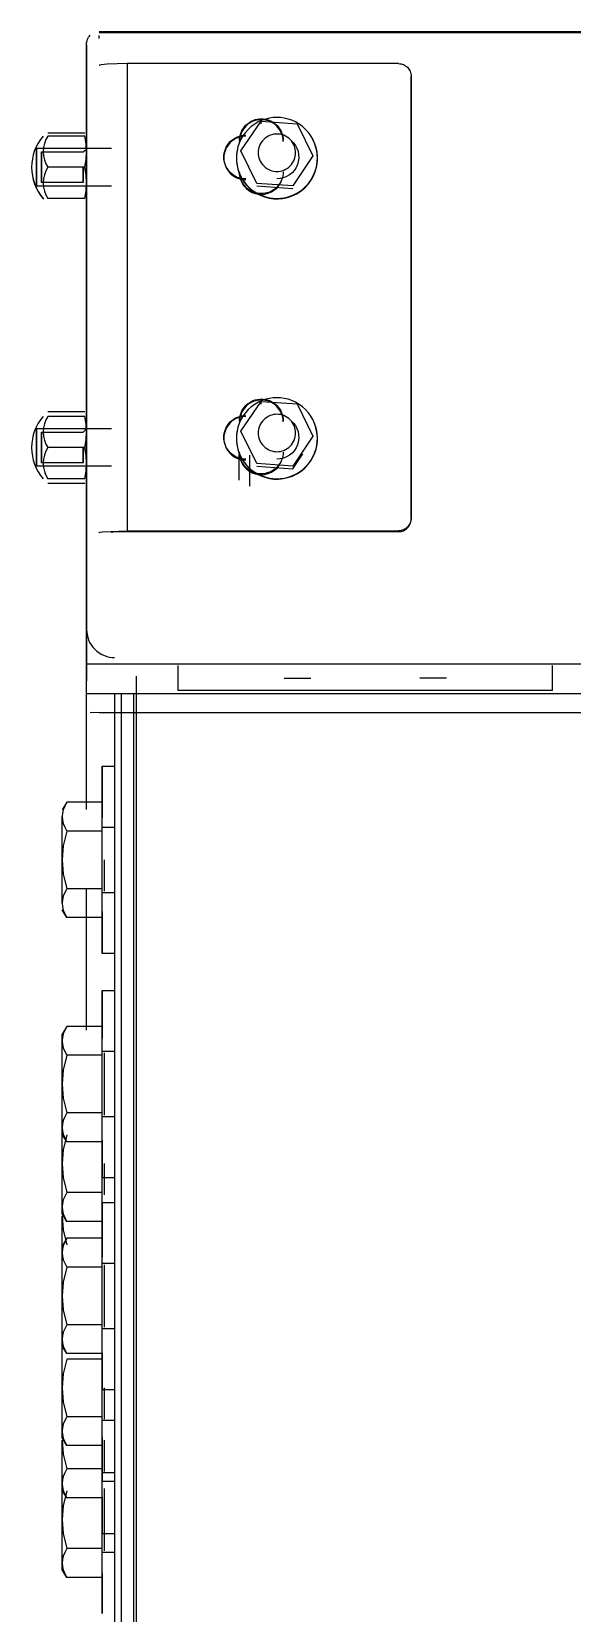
# Model space of a CAD drawing. Header units: millimetres. Extents: x 4625 to 14334, y 16216 to 31562.
# Drawn here: x 5851.4 to 5938, y 24841.2 to 25094.5 of the extents above; entities that cross this region are included whole.
import ezdxf

# ---------------------------------------------------------------- set-up
doc = ezdxf.new("R2010")
doc.units = ezdxf.units.MM
doc.header["$LTSCALE"] = 3
doc.layers.add('Default', color=7, linetype='Continuous')

msp = doc.modelspace()

# ---------------------------------------------------------------- linework, layer by layer
at = {"layer": 'Default'}
for p, q in [((5862.15, 25094.55), (8408.65, 25094.55)), ((5862.15, 25094.41), (8408.65, 25094.41)), ((5860.15, 24993.3), (5860.15, 25092.55)), ((5860.15, 25092.41), (5860.15, 24993.16)), ((5866.65, 25089.42), (5866.65, 25014.6)), ((5910.15, 25089.42), (5866.65, 25089.42)), ((5912.15, 25016.6), (5912.15, 25087.43)), ((5912.15, 25087.29), (5912.15, 25016.46)), ((5859.87, 25078.28), (5853.95, 25078.28)), ((5859.87, 25077.82), (5853.95, 25077.82)), ((5888.12, 25079.79), (5888.12, 25080.21)), ((5864.15, 25075.82), (5852.15, 25075.82)), ((5852.95, 25075.28), (5859.61, 25075.28)), ((5859.61, 25075.28), (5859.98, 25075.64)), ((5859.87, 25072.82), (5853.95, 25072.82)), ((5859.61, 25070.36), (5852.95, 25070.36)), ((5864.15, 25069.82), (5852.15, 25069.82)), ((5859.87, 25067.82), (5853.95, 25067.82)), ((5888.12, 25034.9), (5888.12, 25035.32)), ((5859.87, 25033.66), (5853.95, 25033.66)), ((5859.87, 25032.93), (5853.95, 25032.93)), ((5864.15, 25030.93), (5852.15, 25030.93)), ((5852.95, 25030.39), (5859.61, 25030.39)), ((5859.61, 25030.39), (5860.15, 25030.93)), ((5859.87, 25027.93), (5853.95, 25027.93)), ((5864.15, 25024.93), (5852.15, 25024.93)), ((5859.61, 25025.47), (5852.95, 25025.47)), ((5884.57, 25026.77), (5884.57, 25022.73)), ((5886.32, 25021.74), (5886.32, 25026.69)), ((5859.87, 25022.93), (5853.95, 25022.93)), ((5859.87, 25022.2), (5853.95, 25022.2)), ((5866.65, 25014.6), (5910.15, 25014.6)), ((5910.15, 25014.46), (5866.65, 25014.46)), ((5860.15, 24969.96), (5860.15, 24998.79)), ((5860.15, 24993.3), (8410.65, 24993.3)), ((5874.82, 24989.02), (5874.82, 24993.01)), ((5934.82, 24989.02), (5934.82, 24993.01)), ((5868.15, 22874.06), (5868.15, 24991.33)), ((5891.82, 24991.01), (5896.07, 24991.01)), ((5917.82, 24991.01), (5913.57, 24991.01)), ((8410.65, 24988.49), (5860.15, 24988.49)), ((5860.15, 24985.6), (5860.15, 24988.49)), ((5864.65, 24988.49), (5864.65, 22874.06)), ((5864.65, 24988.49), (5864.65, 24978.12)), ((5865.68, 24988.49), (5865.68, 22874.06)), ((5867.65, 24988.49), (5867.65, 22874.06)), ((5934.82, 24989.02), (5874.82, 24989.02)), ((5943.65, 24985.46), (5862.15, 24985.46)), ((5862.65, 24976.89), (5864.65, 24976.89)), ((5856.97, 24971.13), (5856.25, 24969.89)), ((5862.65, 24971.13), (5856.97, 24971.13)), ((5862.65, 24966.51), (5856.97, 24966.51)), ((5862.65, 24967.14), (5864.65, 24967.14)), ((5862.65, 24957.27), (5856.97, 24957.27)), ((5860.15, 24934.62), (5860.15, 24957.27)), ((5864.65, 24956.64), (5862.65, 24956.64)), ((5856.97, 24952.66), (5856.25, 24953.89)), ((5862.65, 24952.66), (5856.97, 24952.66)), ((5864.65, 24946.89), (5862.65, 24946.89)), ((5864.65, 24948.21), (5864.65, 24941.42)), ((5862.65, 24940.98), (5864.65, 24940.98)), ((5856.97, 24935.22), (5856.25, 24933.98)), ((5862.65, 24935.22), (5856.97, 24935.22)), ((5862.65, 24931.23), (5864.65, 24931.23)), ((5862.65, 24930.6), (5856.97, 24930.6)), ((5862.65, 24921.36), (5856.97, 24921.36)), ((5864.65, 24920.73), (5862.65, 24920.73)), ((5856.97, 24916.74), (5856.25, 24917.98)), ((5862.65, 24916.74), (5856.97, 24916.74)), ((5864.65, 24910.98), (5862.65, 24910.98)), ((5862.65, 24908.62), (5856.97, 24908.62)), ((5862.65, 24907.04), (5864.65, 24907.04)), ((5856.97, 24904), (5856.25, 24905.24)), ((5862.65, 24904), (5856.97, 24904)), ((5856.97, 24901.28), (5856.25, 24900.04)), ((5862.65, 24901.28), (5856.97, 24901.28)), ((5862.65, 24896.66), (5856.97, 24896.66)), ((5862.65, 24897.29), (5864.65, 24897.29)), ((5862.65, 24887.42), (5856.97, 24887.42)), ((5864.65, 24886.79), (5862.65, 24886.79)), ((5856.97, 24882.81), (5856.25, 24884.04)), ((5862.65, 24882.81), (5856.97, 24882.81)), ((5862.65, 24881.94), (5856.97, 24881.94)), ((5864.65, 24877.04), (5862.65, 24877.04)), ((5862.65, 24872.71), (5856.97, 24872.71)), ((5864.65, 24872.08), (5862.65, 24872.08)), ((5856.97, 24868.09), (5856.25, 24869.33)), ((5862.65, 24868.09), (5856.97, 24868.09)), ((5862.65, 24864.34), (5856.97, 24864.34)), ((5864.65, 24863.71), (5862.65, 24863.71)), ((5856.97, 24859.72), (5856.25, 24860.96)), ((5864.65, 24862.33), (5862.65, 24862.33)), ((5862.65, 24859.72), (5856.97, 24859.72)), ((5864.65, 24853.96), (5862.65, 24853.96)), ((5862.65, 24851.59), (5856.97, 24851.59)), ((5864.65, 24850.96), (5862.65, 24850.96)), ((5856.97, 24846.97), (5856.25, 24848.21)), ((5862.65, 24846.97), (5856.97, 24846.97))]:
    msp.add_line(p, q, dxfattribs=at)
for points in [[(5860.15, 25092.55, 0), (5860.16, 25092.73, 0), (5860.18, 25092.92, 0), (5860.23, 25093.1, 0), (5860.29, 25093.29, 0), (5860.37, 25093.47, 0), (5860.48, 25093.64, 0), (5860.6, 25093.81, 0), (5860.74, 25093.96, 0)], [(5862.15, 25093.43, 0), (5862.15, 25093.83, 0), (5862.15, 25093.91, 0), (5862.15, 25093.92, 0), (5862.15, 25093.92, 0), (5862.15, 25093.92, 0), (5862.15, 25093.92, 0), (5862.15, 25093.92, 0), (5862.15, 25093.92, 0), (5862.15, 25093.92, 0), (5862.15, 25093.92, 0), (5862.15, 25093.92, 0), (5862.15, 25093.92, 0), (5862.15, 25093.92, 0), (5862.15, 25093.92, 0), (5862.15, 25093.92, 0), (5862.15, 25093.92, 0), (5862.15, 25093.92, 0), (5862.15, 25093.92, 0), (5862.15, 25093.92, 0), (5862.15, 25093.92, 0), (5862.15, 25093.92, 0), (5862.15, 25093.92, 0)], [(5866.65, 25089.42, 0), (5863.47, 25089.33, 0), (5862.49, 25089.23, 0), (5862.24, 25089.17, 0), (5862.2, 25089.15, 0), (5862.18, 25089.14, 0), (5862.17, 25089.14, 0), (5862.16, 25089.13, 0), (5862.16, 25089.13, 0), (5862.16, 25089.12, 0), (5862.15, 25089.12, 0), (5862.15, 25089.11, 0), (5862.15, 25089.11, 0), (5862.15, 25089.11, 0)], [(5910.15, 25089.42, 0), (5910.34, 25089.41, 0), (5910.54, 25089.38, 0), (5910.73, 25089.34, 0), (5910.92, 25089.27, 0), (5911.1, 25089.18, 0), (5911.27, 25089.08, 0), (5911.42, 25088.97, 0), (5911.57, 25088.84, 0)], [(5911.57, 25088.84, 0), (5911.7, 25088.69, 0), (5911.81, 25088.54, 0), (5911.91, 25088.37, 0), (5912, 25088.19, 0), (5912.07, 25088, 0), (5912.11, 25087.81, 0), (5912.14, 25087.62, 0), (5912.15, 25087.43, 0)], [(5884.65, 25077.09, 0), (5884.67, 25077.4, 0), (5884.71, 25077.73, 0), (5884.79, 25078.05, 0), (5884.9, 25078.38, 0), (5885.04, 25078.69, 0), (5885.22, 25079, 0), (5885.43, 25079.29, 0), (5885.68, 25079.56, 0), (5885.95, 25079.8, 0), (5886.24, 25080.01, 0), (5886.54, 25080.19, 0), (5886.86, 25080.34, 0), (5887.19, 25080.45, 0), (5887.51, 25080.52, 0), (5887.84, 25080.57, 0), (5888.15, 25080.58, 0), (5888.47, 25080.57, 0), (5888.79, 25080.52, 0), (5889.11, 25080.45, 0), (5889.44, 25080.34, 0), (5889.76, 25080.19, 0), (5890.07, 25080.01, 0), (5890.36, 25079.8, 0), (5890.63, 25079.56, 0), (5890.87, 25079.29, 0), (5891.08, 25079, 0), (5891.26, 25078.69, 0), (5891.41, 25078.38, 0), (5891.52, 25078.05, 0), (5891.59, 25077.73, 0), (5891.64, 25077.4, 0), (5891.65, 25077.09, 0)], [(5891.65, 25076.95, 0), (5891.64, 25077.26, 0), (5891.59, 25077.59, 0), (5891.52, 25077.91, 0), (5891.41, 25078.24, 0), (5891.26, 25078.55, 0), (5891.08, 25078.86, 0), (5890.87, 25079.15, 0), (5890.63, 25079.42, 0), (5890.36, 25079.66, 0), (5890.07, 25079.87, 0), (5889.76, 25080.05, 0), (5889.44, 25080.2, 0), (5889.11, 25080.31, 0), (5888.79, 25080.38, 0), (5888.47, 25080.43, 0), (5888.15, 25080.44, 0), (5887.84, 25080.43, 0), (5887.51, 25080.38, 0), (5887.19, 25080.31, 0), (5886.86, 25080.2, 0), (5886.54, 25080.05, 0), (5886.24, 25079.87, 0), (5885.95, 25079.66, 0), (5885.68, 25079.42, 0), (5885.43, 25079.15, 0), (5885.22, 25078.86, 0), (5885.04, 25078.55, 0), (5884.9, 25078.24, 0), (5884.79, 25077.91, 0), (5884.71, 25077.59, 0), (5884.67, 25077.26, 0), (5884.65, 25076.95, 0)], [(5853.95, 25077.82, 0), (5853.63, 25077.25, 0), (5853.39, 25076.63, 0), (5853.24, 25075.98, 0), (5853.19, 25075.32, 0), (5853.24, 25074.65, 0), (5853.39, 25074, 0), (5853.63, 25073.39, 0), (5853.95, 25072.82, 0)], [(5860.15, 25075.32, 0), (5860.08, 25076.52, 0), (5859.87, 25077.82, 0)], [(5885.65, 25070.97, 0), (5885.34, 25070.98, 0), (5885.01, 25071.02, 0), (5884.69, 25071.1, 0), (5884.36, 25071.21, 0), (5884.04, 25071.36, 0), (5883.74, 25071.53, 0), (5883.45, 25071.75, 0), (5883.18, 25071.99, 0), (5882.93, 25072.26, 0), (5882.72, 25072.55, 0), (5882.54, 25072.85, 0), (5882.4, 25073.17, 0), (5882.29, 25073.5, 0), (5882.21, 25073.82, 0), (5882.17, 25074.14, 0), (5882.15, 25074.46, 0), (5882.17, 25074.77, 0), (5882.21, 25075.09, 0), (5882.29, 25075.42, 0), (5882.4, 25075.74, 0), (5882.54, 25076.06, 0), (5882.72, 25076.37, 0), (5882.93, 25076.66, 0), (5883.18, 25076.93, 0), (5883.45, 25077.17, 0), (5883.74, 25077.38, 0), (5884.04, 25077.56, 0), (5884.36, 25077.7, 0), (5884.69, 25077.81, 0), (5885.01, 25077.89, 0), (5885.34, 25077.93, 0), (5885.65, 25077.95, 0)], [(5885.65, 25077.81, 0), (5885.34, 25077.8, 0), (5885.01, 25077.75, 0), (5884.69, 25077.67, 0), (5884.36, 25077.56, 0), (5884.04, 25077.42, 0), (5883.74, 25077.24, 0), (5883.45, 25077.03, 0), (5883.18, 25076.79, 0), (5882.93, 25076.52, 0), (5882.72, 25076.23, 0), (5882.54, 25075.92, 0), (5882.4, 25075.6, 0), (5882.29, 25075.28, 0), (5882.21, 25074.95, 0), (5882.17, 25074.63, 0), (5882.15, 25074.32, 0), (5882.17, 25074, 0), (5882.21, 25073.68, 0), (5882.29, 25073.36, 0), (5882.4, 25073.03, 0), (5882.54, 25072.71, 0), (5882.72, 25072.41, 0), (5882.93, 25072.12, 0), (5883.18, 25071.85, 0), (5883.45, 25071.61, 0), (5883.74, 25071.4, 0), (5884.04, 25071.22, 0), (5884.36, 25071.07, 0), (5884.69, 25070.96, 0), (5885.01, 25070.88, 0), (5885.34, 25070.84, 0), (5885.65, 25070.83, 0)], [(5884.89, 25075.43, 0), (5888.12, 25080.21, 0)], [(5888.12, 25080.21, 0), (5893.88, 25079.8, 0)], [(5893.88, 25079.8, 0), (5896.41, 25074.63, 0)], [(5859.87, 25072.82, 0), (5860.08, 25074.11, 0), (5860.15, 25075.32, 0)], [(5884.27, 25075.5, 0), (5884.17, 25074.76, 0), (5884.15, 25074.04, 0), (5884.22, 25073.31, 0), (5884.37, 25072.57, 0), (5884.62, 25071.83, 0), (5884.97, 25071.1, 0), (5885.41, 25070.41, 0), (5885.94, 25069.78, 0), (5886.55, 25069.22, 0), (5887.22, 25068.74, 0), (5887.94, 25068.35, 0), (5888.68, 25068.07, 0), (5889.43, 25067.88, 0), (5890.17, 25067.78, 0), (5890.88, 25067.77, 0), (5891.62, 25067.84, 0), (5892.36, 25067.99, 0), (5893.11, 25068.24, 0), (5893.83, 25068.59, 0), (5894.52, 25069.04, 0), (5895.16, 25069.57, 0), (5895.72, 25070.18, 0), (5896.19, 25070.85, 0), (5896.57, 25071.57, 0), (5896.85, 25072.31, 0), (5897.04, 25073.06, 0), (5897.14, 25073.79, 0), (5897.15, 25074.51, 0), (5897.08, 25075.24, 0), (5896.91, 25075.98, 0), (5896.66, 25076.72, 0), (5896.3, 25077.45, 0)], [(5887.42, 25070.25, 0), (5884.89, 25075.43, 0)], [(5892.91, 25077.12, 0), (5893.29, 25076.75, 0), (5893.61, 25076.33, 0), (5893.85, 25075.88, 0), (5894.03, 25075.38, 0), (5894.13, 25074.85, 0), (5894.15, 25074.3, 0), (5894.08, 25073.76, 0), (5893.93, 25073.25, 0), (5893.72, 25072.78, 0), (5893.44, 25072.34, 0), (5893.08, 25071.95, 0), (5892.66, 25071.6, 0), (5892.19, 25071.32, 0), (5891.69, 25071.12, 0), (5891.17, 25071, 0), (5890.65, 25070.97, 0)], [(5853.95, 25072.82, 0), (5853.63, 25072.25, 0), (5853.39, 25071.63, 0), (5853.24, 25070.98, 0), (5853.19, 25070.32, 0), (5853.24, 25069.65, 0), (5853.39, 25069, 0), (5853.63, 25068.39, 0), (5853.95, 25067.82, 0)], [(5860.15, 25070.32, 0), (5860.08, 25071.52, 0), (5859.87, 25072.82, 0)], [(5896.41, 25074.63, 0), (5893.18, 25069.85, 0)], [(5859.87, 25067.82, 0), (5860.08, 25069.11, 0), (5860.15, 25070.32, 0)], [(5891.65, 25072.1, 0), (5891.64, 25071.79, 0), (5891.59, 25071.47, 0), (5891.52, 25071.14, 0), (5891.41, 25070.82, 0), (5891.26, 25070.5, 0), (5891.08, 25070.19, 0), (5890.87, 25069.9, 0), (5890.63, 25069.63, 0), (5890.36, 25069.39, 0), (5890.07, 25069.18, 0), (5889.76, 25069, 0), (5889.44, 25068.86, 0), (5889.11, 25068.75, 0), (5888.79, 25068.67, 0), (5888.47, 25068.63, 0), (5888.15, 25068.61, 0), (5887.84, 25068.63, 0), (5887.51, 25068.67, 0), (5887.19, 25068.75, 0), (5886.86, 25068.86, 0), (5886.54, 25069, 0), (5886.24, 25069.18, 0), (5885.95, 25069.39, 0), (5885.68, 25069.63, 0), (5885.43, 25069.9, 0), (5885.22, 25070.19, 0), (5885.04, 25070.5, 0), (5884.9, 25070.82, 0), (5884.79, 25071.14, 0), (5884.71, 25071.47, 0), (5884.67, 25071.79, 0), (5884.65, 25072.1, 0)], [(5884.65, 25071.96, 0), (5884.69, 25071.45, 0), (5884.81, 25070.92, 0), (5885.02, 25070.4, 0), (5885.32, 25069.91, 0), (5885.71, 25069.46, 0), (5886.16, 25069.09, 0), (5886.66, 25068.8, 0), (5887.19, 25068.61, 0), (5887.71, 25068.5, 0), (5888.23, 25068.47, 0), (5888.74, 25068.52, 0), (5889.27, 25068.66, 0), (5889.79, 25068.88, 0), (5890.28, 25069.19, 0), (5890.72, 25069.59, 0), (5891.08, 25070.05, 0)], [(5893.18, 25069.85, 0), (5887.42, 25070.25, 0)], [(5887.42, 25069.84, 0), (5890.3, 25069.62, 0)], [(5890.3, 25069.62, 0), (5893.18, 25069.44, 0)], [(5884.65, 25032.2, 0), (5884.67, 25032.51, 0), (5884.71, 25032.84, 0), (5884.79, 25033.16, 0), (5884.9, 25033.49, 0), (5885.04, 25033.8, 0), (5885.22, 25034.11, 0), (5885.43, 25034.4, 0), (5885.68, 25034.67, 0), (5885.95, 25034.91, 0), (5886.24, 25035.12, 0), (5886.54, 25035.3, 0), (5886.86, 25035.45, 0), (5887.19, 25035.56, 0), (5887.51, 25035.63, 0), (5887.84, 25035.68, 0), (5888.15, 25035.69, 0), (5888.47, 25035.68, 0), (5888.79, 25035.63, 0), (5889.11, 25035.56, 0), (5889.44, 25035.45, 0), (5889.76, 25035.3, 0), (5890.07, 25035.12, 0), (5890.36, 25034.91, 0), (5890.63, 25034.67, 0), (5890.87, 25034.4, 0), (5891.08, 25034.11, 0), (5891.26, 25033.8, 0), (5891.41, 25033.49, 0), (5891.52, 25033.16, 0), (5891.59, 25032.84, 0), (5891.64, 25032.51, 0), (5891.65, 25032.2, 0)], [(5891.65, 25032.06, 0), (5891.64, 25032.37, 0), (5891.59, 25032.7, 0), (5891.52, 25033.02, 0), (5891.41, 25033.35, 0), (5891.26, 25033.66, 0), (5891.08, 25033.97, 0), (5890.87, 25034.26, 0), (5890.63, 25034.53, 0), (5890.36, 25034.77, 0), (5890.07, 25034.98, 0), (5889.76, 25035.16, 0), (5889.44, 25035.31, 0), (5889.11, 25035.42, 0), (5888.79, 25035.49, 0), (5888.47, 25035.54, 0), (5888.15, 25035.55, 0), (5887.84, 25035.54, 0), (5887.51, 25035.49, 0), (5887.19, 25035.42, 0), (5886.86, 25035.31, 0), (5886.54, 25035.16, 0), (5886.24, 25034.98, 0), (5885.95, 25034.77, 0), (5885.68, 25034.53, 0), (5885.43, 25034.26, 0), (5885.22, 25033.97, 0), (5885.04, 25033.66, 0), (5884.9, 25033.35, 0), (5884.79, 25033.02, 0), (5884.71, 25032.7, 0), (5884.67, 25032.37, 0), (5884.65, 25032.06, 0)], [(5884.89, 25030.54, 0), (5888.12, 25035.32, 0)], [(5888.12, 25035.32, 0), (5893.88, 25034.91, 0)], [(5893.88, 25034.91, 0), (5896.41, 25029.74, 0)], [(5853.95, 25032.93, 0), (5853.63, 25032.36, 0), (5853.39, 25031.74, 0), (5853.24, 25031.09, 0), (5853.19, 25030.43, 0), (5853.24, 25029.76, 0), (5853.39, 25029.11, 0), (5853.63, 25028.5, 0), (5853.95, 25027.93, 0)], [(5860.15, 25030.43, 0), (5860.08, 25031.63, 0), (5859.87, 25032.93, 0)], [(5885.65, 25026.08, 0), (5885.34, 25026.09, 0), (5885.01, 25026.13, 0), (5884.69, 25026.21, 0), (5884.36, 25026.32, 0), (5884.04, 25026.47, 0), (5883.74, 25026.64, 0), (5883.45, 25026.86, 0), (5883.18, 25027.1, 0), (5882.93, 25027.37, 0), (5882.72, 25027.66, 0), (5882.54, 25027.96, 0), (5882.4, 25028.28, 0), (5882.29, 25028.61, 0), (5882.21, 25028.93, 0), (5882.17, 25029.25, 0), (5882.15, 25029.57, 0), (5882.17, 25029.88, 0), (5882.21, 25030.2, 0), (5882.29, 25030.53, 0), (5882.4, 25030.85, 0), (5882.54, 25031.17, 0), (5882.72, 25031.48, 0), (5882.93, 25031.77, 0), (5883.18, 25032.04, 0), (5883.45, 25032.28, 0), (5883.74, 25032.49, 0), (5884.04, 25032.67, 0), (5884.36, 25032.81, 0), (5884.69, 25032.92, 0), (5885.01, 25033, 0), (5885.34, 25033.04, 0), (5885.65, 25033.06, 0)], [(5885.65, 25032.92, 0), (5885.34, 25032.9, 0), (5885.01, 25032.86, 0), (5884.69, 25032.78, 0), (5884.36, 25032.67, 0), (5884.04, 25032.53, 0), (5883.74, 25032.35, 0), (5883.45, 25032.14, 0), (5883.18, 25031.9, 0), (5882.93, 25031.63, 0), (5882.72, 25031.34, 0), (5882.54, 25031.03, 0), (5882.4, 25030.71, 0), (5882.29, 25030.39, 0), (5882.21, 25030.06, 0), (5882.17, 25029.74, 0), (5882.15, 25029.43, 0), (5882.17, 25029.11, 0), (5882.21, 25028.79, 0), (5882.29, 25028.47, 0), (5882.4, 25028.14, 0), (5882.54, 25027.82, 0), (5882.72, 25027.52, 0), (5882.93, 25027.23, 0), (5883.18, 25026.96, 0), (5883.45, 25026.72, 0), (5883.74, 25026.5, 0), (5884.04, 25026.33, 0), (5884.36, 25026.18, 0), (5884.69, 25026.07, 0), (5885.01, 25025.99, 0), (5885.34, 25025.95, 0), (5885.65, 25025.94, 0)], [(5884.27, 25030.6, 0), (5884.17, 25029.87, 0), (5884.15, 25029.15, 0), (5884.22, 25028.42, 0), (5884.37, 25027.68, 0), (5884.62, 25026.93, 0), (5884.97, 25026.2, 0), (5885.42, 25025.52, 0), (5885.95, 25024.88, 0), (5886.56, 25024.32, 0), (5887.23, 25023.84, 0), (5887.95, 25023.46, 0), (5888.69, 25023.18, 0), (5889.44, 25022.99, 0), (5890.18, 25022.89, 0), (5890.89, 25022.88, 0), (5891.63, 25022.95, 0), (5892.37, 25023.11, 0), (5893.12, 25023.36, 0), (5893.85, 25023.71, 0), (5894.54, 25024.16, 0), (5895.17, 25024.69, 0), (5895.73, 25025.31, 0), (5896.2, 25025.98, 0), (5896.58, 25026.7, 0), (5896.86, 25027.44, 0), (5897.04, 25028.18, 0), (5897.14, 25028.92, 0), (5897.15, 25029.64, 0), (5897.07, 25030.37, 0), (5896.91, 25031.11, 0), (5896.65, 25031.86, 0), (5896.29, 25032.58, 0)], [(5892.91, 25032.23, 0), (5893.29, 25031.86, 0), (5893.61, 25031.44, 0), (5893.85, 25030.98, 0), (5894.03, 25030.49, 0), (5894.13, 25029.96, 0), (5894.15, 25029.41, 0), (5894.08, 25028.87, 0), (5893.93, 25028.36, 0), (5893.72, 25027.88, 0), (5893.44, 25027.45, 0), (5893.08, 25027.06, 0), (5892.66, 25026.71, 0), (5892.19, 25026.43, 0), (5891.69, 25026.23, 0), (5891.17, 25026.11, 0), (5890.65, 25026.08, 0)], [(5859.87, 25027.93, 0), (5860.08, 25029.22, 0), (5860.15, 25030.43, 0)], [(5887.42, 25025.36, 0), (5884.89, 25030.54, 0)], [(5896.41, 25029.74, 0), (5893.18, 25024.96, 0)], [(5853.95, 25027.93, 0), (5853.63, 25027.36, 0), (5853.39, 25026.74, 0), (5853.24, 25026.09, 0), (5853.19, 25025.43, 0), (5853.24, 25024.76, 0), (5853.39, 25024.11, 0), (5853.63, 25023.5, 0), (5853.95, 25022.93, 0)], [(5860.15, 25025.43, 0), (5860.08, 25026.63, 0), (5859.87, 25027.93, 0)], [(5891.65, 25027.21, 0), (5891.64, 25026.9, 0), (5891.59, 25026.58, 0), (5891.52, 25026.25, 0), (5891.41, 25025.93, 0), (5891.26, 25025.61, 0), (5891.08, 25025.3, 0), (5890.87, 25025.01, 0), (5890.63, 25024.74, 0), (5890.36, 25024.5, 0), (5890.07, 25024.29, 0), (5889.76, 25024.11, 0), (5889.44, 25023.97, 0), (5889.11, 25023.86, 0), (5888.79, 25023.78, 0), (5888.47, 25023.74, 0), (5888.15, 25023.72, 0), (5887.84, 25023.74, 0), (5887.51, 25023.78, 0), (5887.19, 25023.86, 0), (5886.86, 25023.97, 0), (5886.54, 25024.11, 0), (5886.24, 25024.29, 0), (5885.95, 25024.5, 0), (5885.68, 25024.74, 0), (5885.43, 25025.01, 0), (5885.22, 25025.3, 0), (5885.04, 25025.61, 0), (5884.9, 25025.93, 0), (5884.79, 25026.25, 0), (5884.71, 25026.58, 0), (5884.67, 25026.9, 0), (5884.65, 25027.21, 0)], [(5884.65, 25027.07, 0), (5884.69, 25026.56, 0), (5884.81, 25026.03, 0), (5885.02, 25025.51, 0), (5885.32, 25025.02, 0), (5885.71, 25024.57, 0), (5886.16, 25024.2, 0), (5886.66, 25023.91, 0), (5887.19, 25023.72, 0), (5887.71, 25023.61, 0), (5888.23, 25023.58, 0), (5888.74, 25023.63, 0), (5889.27, 25023.77, 0), (5889.79, 25023.99, 0), (5890.28, 25024.3, 0), (5890.72, 25024.7, 0), (5891.08, 25025.16, 0)], [(5859.87, 25022.93, 0), (5860.08, 25024.22, 0), (5860.15, 25025.43, 0)], [(5893.18, 25024.96, 0), (5887.42, 25025.36, 0)], [(5887.42, 25024.95, 0), (5890.3, 25024.73, 0)], [(5890.3, 25024.73, 0), (5893.18, 25024.55, 0)], [(5893.18, 25024.55, 0), (5894.8, 25026.92, 0)], [(5862.15, 25014.29, 0), (5862.15, 25014.29, 0), (5862.15, 25014.3, 0), (5862.15, 25014.3, 0), (5862.16, 25014.3, 0), (5862.16, 25014.31, 0), (5862.16, 25014.31, 0), (5862.17, 25014.32, 0), (5862.18, 25014.33, 0), (5862.22, 25014.34, 0), (5862.31, 25014.37, 0), (5862.63, 25014.43, 0), (5866.65, 25014.6, 0)], [(5866.65, 25014.46, 0), (5864.88, 25014.41, 0), (5864.34, 25014.36, 0), (5864.2, 25014.32, 0), (5864.18, 25014.31, 0), (5864.17, 25014.31, 0), (5864.16, 25014.31, 0), (5864.16, 25014.3, 0), (5864.16, 25014.3, 0), (5864.15, 25014.3, 0), (5864.15, 25014.3, 0), (5864.15, 25014.29, 0), (5864.15, 25014.29, 0), (5864.15, 25014.29, 0)], [(5911.57, 25015.19, 0), (5911.42, 25015.06, 0), (5911.27, 25014.94, 0), (5911.1, 25014.84, 0), (5910.92, 25014.76, 0), (5910.73, 25014.69, 0), (5910.54, 25014.64, 0), (5910.34, 25014.61, 0), (5910.15, 25014.6, 0)], [(5910.15, 25014.46, 0), (5910.34, 25014.47, 0), (5910.54, 25014.5, 0), (5910.73, 25014.55, 0), (5910.92, 25014.62, 0), (5911.1, 25014.7, 0), (5911.27, 25014.8, 0), (5911.42, 25014.92, 0), (5911.57, 25015.05, 0)], [(5912.15, 25016.6, 0), (5912.14, 25016.41, 0), (5912.11, 25016.21, 0), (5912.07, 25016.02, 0), (5912, 25015.83, 0), (5911.91, 25015.66, 0), (5911.81, 25015.49, 0), (5911.7, 25015.33, 0), (5911.57, 25015.19, 0)], [(5911.57, 25015.05, 0), (5911.7, 25015.19, 0), (5911.81, 25015.35, 0), (5911.91, 25015.52, 0), (5912, 25015.7, 0), (5912.07, 25015.88, 0), (5912.11, 25016.07, 0), (5912.14, 25016.27, 0), (5912.15, 25016.46, 0)], [(5860.15, 24998.79, 0), (5860.17, 24998.39, 0), (5860.23, 24997.98, 0), (5860.33, 24997.56, 0), (5860.47, 24997.14, 0), (5860.65, 24996.73, 0), (5860.88, 24996.34, 0), (5861.16, 24995.96, 0), (5861.47, 24995.62, 0), (5861.82, 24995.31, 0), (5862.19, 24995.04, 0), (5862.58, 24994.8, 0), (5863, 24994.62, 0), (5863.41, 24994.48, 0), (5863.83, 24994.38, 0), (5864.25, 24994.32, 0), (5864.65, 24994.3, 0)], [(5860.15, 24988.49, 0), (5860.15, 24988.54, 0), (5860.15, 24988.77, 0), (5860.15, 24989.72, 0), (5860.15, 24993.3, 0)], [(5860.15, 24993.16, 0), (5860.15, 24990.49, 0)], [(5862.15, 24985.46, 0), (5860.74, 24985.5, 0)], [(5862.65, 24961.89, 0), (5862.65, 24976.52, 0), (5862.65, 24976.86, 0), (5862.65, 24976.89, 0), (5862.65, 24976.89, 0), (5862.65, 24976.89, 0), (5862.65, 24976.89, 0), (5862.65, 24976.89, 0), (5862.65, 24976.89, 0), (5862.65, 24976.89, 0), (5862.65, 24976.89, 0), (5862.65, 24976.89, 0), (5862.65, 24976.89, 0), (5862.65, 24976.89, 0), (5862.65, 24976.89, 0), (5862.65, 24976.89, 0), (5862.65, 24976.89, 0), (5862.65, 24976.89, 0), (5862.65, 24976.89, 0), (5862.65, 24976.89, 0), (5862.65, 24976.89, 0), (5862.65, 24976.88, 0), (5862.65, 24976.82, 0), (5862.65, 24976.58, 0), (5862.65, 24975.58, 0), (5862.65, 24968.61, 0)], [(5856.97, 24971.13, 0), (5856.65, 24970.51, 0), (5856.43, 24969.93, 0), (5856.3, 24969.38, 0), (5856.25, 24968.82, 0)], [(5856.25, 24968.82, 0), (5856.3, 24968.27, 0), (5856.43, 24967.71, 0), (5856.65, 24967.13, 0), (5856.97, 24966.51, 0)], [(5856.25, 24961.89, 0), (5856.25, 24968.82, 0)], [(5856.97, 24966.51, 0), (5856.43, 24964.12, 0), (5856.25, 24961.89, 0)], [(5856.25, 24961.89, 0), (5856.43, 24959.67, 0), (5856.97, 24957.27, 0)], [(5856.25, 24954.97, 0), (5856.25, 24961.89, 0)], [(5862.65, 24953.65, 0), (5862.65, 24947.68, 0), (5862.65, 24946.9, 0), (5862.65, 24946.89, 0), (5862.65, 24946.89, 0), (5862.65, 24946.89, 0), (5862.65, 24946.89, 0), (5862.65, 24946.89, 0), (5862.65, 24946.89, 0), (5862.65, 24946.89, 0), (5862.65, 24946.89, 0), (5862.65, 24946.89, 0), (5862.65, 24946.89, 0), (5862.65, 24946.89, 0), (5862.65, 24946.89, 0), (5862.65, 24946.89, 0), (5862.65, 24946.89, 0), (5862.65, 24946.9, 0), (5862.65, 24946.91, 0), (5862.65, 24946.96, 0), (5862.65, 24947.18, 0), (5862.65, 24948.09, 0), (5862.65, 24951.86, 0), (5862.65, 24961.89, 0)], [(5863.05, 24956.89, 0), (5863.05, 24956.89, 0), (5863.05, 24956.89, 0), (5863.05, 24956.89, 0), (5863.05, 24956.89, 0), (5863.05, 24956.89, 0), (5863.05, 24956.89, 0), (5863.05, 24956.89, 0), (5863.05, 24956.89, 0), (5863.05, 24956.89, 0), (5863.05, 24956.89, 0), (5863.05, 24956.9, 0), (5863.05, 24956.9, 0), (5863.05, 24956.93, 0), (5863.05, 24957.04, 0), (5863.05, 24957.51, 0), (5863.05, 24961.89, 0)], [(5856.97, 24957.27, 0), (5856.65, 24956.66, 0), (5856.43, 24956.08, 0), (5856.3, 24955.52, 0), (5856.25, 24954.97, 0)], [(5856.25, 24954.97, 0), (5856.3, 24954.41, 0), (5856.43, 24953.85, 0), (5856.65, 24953.27, 0), (5856.97, 24952.66, 0)], [(5862.65, 24925.98, 0), (5862.65, 24940.54, 0), (5862.65, 24940.92, 0), (5862.65, 24940.98, 0), (5862.65, 24940.98, 0), (5862.65, 24940.98, 0), (5862.65, 24940.98, 0), (5862.65, 24940.98, 0), (5862.65, 24940.98, 0), (5862.65, 24940.98, 0), (5862.65, 24940.98, 0), (5862.65, 24940.98, 0), (5862.65, 24940.98, 0), (5862.65, 24940.98, 0), (5862.65, 24940.98, 0), (5862.65, 24940.98, 0), (5862.65, 24940.98, 0), (5862.65, 24940.98, 0), (5862.65, 24940.98, 0), (5862.65, 24940.98, 0), (5862.65, 24940.98, 0), (5862.65, 24940.96, 0), (5862.65, 24940.91, 0), (5862.65, 24940.68, 0), (5862.65, 24939.71, 0), (5862.65, 24933.26, 0)], [(5856.97, 24935.22, 0), (5856.65, 24934.6, 0), (5856.43, 24934.02, 0), (5856.3, 24933.46, 0), (5856.25, 24932.91, 0)], [(5856.25, 24932.91, 0), (5856.25, 24933.98, 0)], [(5856.25, 24932.91, 0), (5856.3, 24932.36, 0), (5856.43, 24931.8, 0), (5856.65, 24931.22, 0), (5856.97, 24930.6, 0)], [(5856.25, 24925.98, 0), (5856.25, 24932.91, 0)], [(5863.05, 24925.98, 0), (5863.05, 24930.98, 0)], [(5856.97, 24930.6, 0), (5856.43, 24928.21, 0), (5856.25, 24925.98, 0)], [(5856.25, 24925.98, 0), (5856.43, 24923.75, 0), (5856.97, 24921.36, 0)], [(5856.25, 24919.05, 0), (5856.25, 24925.98, 0)], [(5862.65, 24916.95, 0), (5862.65, 24911.56, 0), (5862.65, 24911.11, 0), (5862.65, 24911.01, 0), (5862.65, 24910.98, 0), (5862.65, 24910.98, 0), (5862.65, 24910.98, 0), (5862.65, 24910.98, 0), (5862.65, 24910.98, 0), (5862.65, 24910.98, 0), (5862.65, 24910.98, 0), (5862.65, 24910.98, 0), (5862.65, 24910.98, 0), (5862.65, 24910.98, 0), (5862.65, 24910.98, 0), (5862.65, 24910.98, 0), (5862.65, 24910.98, 0), (5862.65, 24910.98, 0), (5862.65, 24910.98, 0), (5862.65, 24910.99, 0), (5862.65, 24911, 0), (5862.65, 24911.05, 0), (5862.65, 24911.25, 0), (5862.65, 24912.12, 0), (5862.65, 24915.71, 0), (5862.65, 24925.98, 0)], [(5863.05, 24920.98, 0), (5863.05, 24920.98, 0), (5863.05, 24920.98, 0), (5863.05, 24920.98, 0), (5863.05, 24920.98, 0), (5863.05, 24920.98, 0), (5863.05, 24920.98, 0), (5863.05, 24920.98, 0), (5863.05, 24920.98, 0), (5863.05, 24920.98, 0), (5863.05, 24920.98, 0), (5863.05, 24920.98, 0), (5863.05, 24920.99, 0), (5863.05, 24921.02, 0), (5863.05, 24921.13, 0), (5863.05, 24921.6, 0), (5863.05, 24925.98, 0)], [(5856.97, 24921.36, 0), (5856.65, 24920.75, 0), (5856.43, 24920.17, 0), (5856.3, 24919.61, 0), (5856.25, 24919.05, 0)], [(5856.25, 24913.24, 0), (5856.25, 24920.17, 0)], [(5856.97, 24916.74, 0), (5856.65, 24917.36, 0), (5856.43, 24917.94, 0), (5856.3, 24918.5, 0), (5856.25, 24919.05, 0)], [(5856.25, 24919.05, 0), (5856.3, 24918.5, 0), (5856.43, 24917.94, 0), (5856.65, 24917.36, 0), (5856.97, 24916.74, 0)], [(5856.97, 24917.86, 0), (5856.43, 24915.46, 0), (5856.25, 24913.24, 0)], [(5856.25, 24913.24, 0), (5856.43, 24911.01, 0), (5856.97, 24908.62, 0)], [(5856.25, 24906.31, 0), (5856.25, 24913.24, 0)], [(5862.65, 24898.24, 0), (5862.65, 24898.24, 0), (5862.65, 24898.24, 0), (5862.65, 24898.24, 0), (5862.65, 24898.24, 0), (5862.65, 24898.24, 0), (5862.65, 24898.24, 0), (5862.65, 24898.24, 0), (5862.65, 24898.24, 0), (5862.65, 24898.24, 0), (5862.65, 24898.24, 0), (5862.65, 24898.24, 0), (5862.65, 24898.26, 0), (5862.65, 24898.34, 0), (5862.65, 24898.68, 0), (5862.65, 24900.09, 0), (5862.65, 24913.24, 0)], [(5863.05, 24908.24, 0), (5863.05, 24908.24, 0), (5863.05, 24908.24, 0), (5863.05, 24908.24, 0), (5863.05, 24908.24, 0), (5863.05, 24908.24, 0), (5863.05, 24908.24, 0), (5863.05, 24908.24, 0), (5863.05, 24908.24, 0), (5863.05, 24908.24, 0), (5863.05, 24908.24, 0), (5863.05, 24908.24, 0), (5863.05, 24908.25, 0), (5863.05, 24908.27, 0), (5863.05, 24908.38, 0), (5863.05, 24908.85, 0), (5863.05, 24913.24, 0)], [(5856.97, 24908.62, 0), (5856.65, 24908, 0), (5856.43, 24907.42, 0), (5856.3, 24906.86, 0), (5856.25, 24906.31, 0)], [(5856.25, 24906.31, 0), (5856.3, 24905.76, 0), (5856.43, 24905.2, 0), (5856.65, 24904.62, 0), (5856.97, 24904, 0)], [(5862.65, 24892.04, 0), (5862.65, 24906.6, 0), (5862.65, 24906.99, 0), (5862.65, 24907.04, 0), (5862.65, 24907.04, 0), (5862.65, 24907.04, 0), (5862.65, 24907.04, 0), (5862.65, 24907.04, 0), (5862.65, 24907.04, 0), (5862.65, 24907.04, 0), (5862.65, 24907.04, 0), (5862.65, 24907.04, 0), (5862.65, 24907.04, 0), (5862.65, 24907.04, 0), (5862.65, 24907.04, 0), (5862.65, 24907.04, 0), (5862.65, 24907.04, 0), (5862.65, 24907.04, 0), (5862.65, 24907.04, 0), (5862.65, 24907.03, 0), (5862.65, 24906.97, 0), (5862.65, 24906.74, 0), (5862.65, 24905.77, 0), (5862.65, 24899.27, 0)], [(5864.65, 24907.04, 0), (5864.65, 24907.04, 0), (5864.65, 24907.04, 0), (5864.65, 24907.04, 0), (5864.65, 24907.04, 0), (5864.65, 24907.04, 0), (5864.65, 24907.04, 0), (5864.65, 24907.04, 0), (5864.65, 24907.04, 0), (5864.65, 24907.04, 0), (5864.65, 24907.04, 0), (5864.65, 24907.04, 0), (5864.65, 24907.04, 0), (5864.65, 24907.02, 0), (5864.65, 24906.94, 0), (5864.65, 24906.61, 0), (5864.65, 24905.19, 0), (5864.65, 24892.04, 0)], [(5856.25, 24904.87, 0), (5856.43, 24902.64, 0), (5856.97, 24900.25, 0)], [(5856.25, 24897.94, 0), (5856.25, 24904.87, 0)], [(5862.65, 24904.71, 0), (5862.65, 24898.24, 0)], [(5856.97, 24901.28, 0), (5856.65, 24900.66, 0), (5856.43, 24900.09, 0), (5856.3, 24899.53, 0), (5856.25, 24898.97, 0)], [(5856.25, 24898.97, 0), (5856.25, 24900.04, 0)], [(5856.25, 24898.97, 0), (5856.3, 24898.42, 0), (5856.43, 24897.86, 0), (5856.65, 24897.28, 0), (5856.97, 24896.66, 0)], [(5856.25, 24892.04, 0), (5856.25, 24898.97, 0)], [(5856.97, 24896.66, 0), (5856.43, 24894.27, 0), (5856.25, 24892.04, 0)], [(5863.05, 24892.04, 0), (5863.05, 24897.04, 0)], [(5856.25, 24892.04, 0), (5856.43, 24889.82, 0), (5856.97, 24887.42, 0)], [(5856.25, 24885.12, 0), (5856.25, 24892.04, 0)], [(5862.65, 24882.96, 0), (5862.65, 24877.61, 0), (5862.65, 24877.16, 0), (5862.65, 24877.07, 0), (5862.65, 24877.05, 0), (5862.65, 24877.04, 0), (5862.65, 24877.04, 0), (5862.65, 24877.04, 0), (5862.65, 24877.04, 0), (5862.65, 24877.04, 0), (5862.65, 24877.04, 0), (5862.65, 24877.04, 0), (5862.65, 24877.04, 0), (5862.65, 24877.04, 0), (5862.65, 24877.04, 0), (5862.65, 24877.04, 0), (5862.65, 24877.04, 0), (5862.65, 24877.04, 0), (5862.65, 24877.04, 0), (5862.65, 24877.05, 0), (5862.65, 24877.06, 0), (5862.65, 24877.11, 0), (5862.65, 24877.31, 0), (5862.65, 24878.18, 0), (5862.65, 24881.76, 0), (5862.65, 24892.04, 0)], [(5863.05, 24887.04, 0), (5863.05, 24887.04, 0), (5863.05, 24887.04, 0), (5863.05, 24887.04, 0), (5863.05, 24887.04, 0), (5863.05, 24887.04, 0), (5863.05, 24887.04, 0), (5863.05, 24887.04, 0), (5863.05, 24887.04, 0), (5863.05, 24887.04, 0), (5863.05, 24887.04, 0), (5863.05, 24887.05, 0), (5863.05, 24887.05, 0), (5863.05, 24887.08, 0), (5863.05, 24887.19, 0), (5863.05, 24887.66, 0), (5863.05, 24892.04, 0)], [(5864.65, 24892.04, 0), (5864.65, 24877.04, 0)], [(5856.97, 24887.42, 0), (5856.65, 24886.81, 0), (5856.43, 24886.23, 0), (5856.3, 24885.67, 0), (5856.25, 24885.12, 0)], [(5856.97, 24882.81, 0), (5856.65, 24883.42, 0), (5856.43, 24884, 0), (5856.3, 24884.56, 0), (5856.25, 24885.12, 0)], [(5856.25, 24885.12, 0), (5856.3, 24884.56, 0), (5856.43, 24884, 0), (5856.65, 24883.42, 0), (5856.97, 24882.81, 0)], [(5856.25, 24877.33, 0), (5856.25, 24884.25, 0)], [(5856.97, 24881.94, 0), (5856.43, 24879.55, 0), (5856.25, 24877.33, 0)], [(5856.25, 24877.33, 0), (5856.43, 24875.1, 0), (5856.97, 24872.71, 0)], [(5856.25, 24870.4, 0), (5856.25, 24877.33, 0)], [(5862.65, 24869.37, 0), (5862.65, 24863.19, 0), (5862.65, 24862.33, 0), (5862.65, 24862.33, 0), (5862.65, 24862.33, 0), (5862.65, 24862.33, 0), (5862.65, 24862.33, 0), (5862.65, 24862.33, 0), (5862.65, 24862.33, 0), (5862.65, 24862.33, 0), (5862.65, 24862.33, 0), (5862.65, 24862.33, 0), (5862.65, 24862.33, 0), (5862.65, 24862.33, 0), (5862.65, 24862.33, 0), (5862.65, 24862.33, 0), (5862.65, 24862.33, 0), (5862.65, 24862.33, 0), (5862.65, 24862.33, 0), (5862.65, 24862.33, 0), (5862.65, 24862.33, 0), (5862.65, 24862.34, 0), (5862.65, 24862.4, 0), (5862.65, 24862.62, 0), (5862.65, 24863.55, 0), (5862.65, 24877.33, 0)], [(5863.05, 24872.33, 0), (5863.05, 24872.33, 0), (5863.05, 24872.33, 0), (5863.05, 24872.33, 0), (5863.05, 24872.33, 0), (5863.05, 24872.33, 0), (5863.05, 24872.33, 0), (5863.05, 24872.33, 0), (5863.05, 24872.33, 0), (5863.05, 24872.33, 0), (5863.05, 24872.33, 0), (5863.05, 24872.33, 0), (5863.05, 24872.33, 0), (5863.05, 24872.36, 0), (5863.05, 24872.47, 0), (5863.05, 24872.94, 0), (5863.05, 24877.33, 0)], [(5856.97, 24872.71, 0), (5856.65, 24872.09, 0), (5856.43, 24871.51, 0), (5856.3, 24870.95, 0), (5856.25, 24870.4, 0)], [(5856.25, 24870.4, 0), (5856.3, 24869.84, 0), (5856.43, 24869.28, 0), (5856.65, 24868.71, 0), (5856.97, 24868.09, 0)], [(5856.25, 24868.96, 0), (5856.43, 24866.73, 0), (5856.97, 24864.34, 0)], [(5856.25, 24862.03, 0), (5856.25, 24868.96, 0)], [(5862.65, 24859.85, 0), (5862.65, 24854.52, 0), (5862.65, 24854.07, 0), (5862.65, 24853.98, 0), (5862.65, 24853.96, 0), (5862.65, 24853.96, 0), (5862.65, 24853.96, 0), (5862.65, 24853.96, 0), (5862.65, 24853.96, 0), (5862.65, 24853.96, 0), (5862.65, 24853.96, 0), (5862.65, 24853.96, 0), (5862.65, 24853.96, 0), (5862.65, 24853.96, 0), (5862.65, 24853.96, 0), (5862.65, 24853.96, 0), (5862.65, 24853.96, 0), (5862.65, 24853.96, 0), (5862.65, 24853.96, 0), (5862.65, 24853.96, 0), (5862.65, 24853.97, 0), (5862.65, 24854.02, 0), (5862.65, 24854.22, 0), (5862.65, 24855.09, 0), (5862.65, 24858.67, 0), (5862.65, 24868.96, 0)], [(5863.05, 24863.96, 0), (5863.05, 24863.96, 0), (5863.05, 24863.96, 0), (5863.05, 24863.96, 0), (5863.05, 24863.96, 0), (5863.05, 24863.96, 0), (5863.05, 24863.96, 0), (5863.05, 24863.96, 0), (5863.05, 24863.96, 0), (5863.05, 24863.96, 0), (5863.05, 24863.96, 0), (5863.05, 24863.96, 0), (5863.05, 24863.96, 0), (5863.05, 24863.99, 0), (5863.05, 24864.1, 0), (5863.05, 24864.57, 0), (5863.05, 24868.96, 0)], [(5856.97, 24864.34, 0), (5856.65, 24863.72, 0), (5856.43, 24863.14, 0), (5856.3, 24862.58, 0), (5856.25, 24862.03, 0)], [(5856.25, 24856.21, 0), (5856.25, 24863.14, 0)], [(5856.97, 24859.72, 0), (5856.65, 24860.33, 0), (5856.43, 24860.91, 0), (5856.3, 24861.47, 0), (5856.25, 24862.03, 0)], [(5856.25, 24862.03, 0), (5856.3, 24861.47, 0), (5856.43, 24860.91, 0), (5856.65, 24860.33, 0), (5856.97, 24859.72, 0)], [(5856.97, 24860.83, 0), (5856.43, 24858.44, 0), (5856.25, 24856.21, 0)], [(5863.05, 24856.21, 0), (5863.05, 24861.21, 0)], [(5856.25, 24856.21, 0), (5856.43, 24853.99, 0), (5856.97, 24851.59, 0)], [(5856.25, 24849.28, 0), (5856.25, 24856.21, 0)], [(5862.65, 24847.62, 0), (5862.65, 24841.91, 0), (5862.65, 24841.38, 0), (5862.65, 24841.21, 0), (5862.65, 24841.21, 0), (5862.65, 24841.21, 0), (5862.65, 24841.21, 0), (5862.65, 24841.21, 0), (5862.65, 24841.21, 0), (5862.65, 24841.21, 0), (5862.65, 24841.21, 0), (5862.65, 24841.21, 0), (5862.65, 24841.21, 0), (5862.65, 24841.21, 0), (5862.65, 24841.21, 0), (5862.65, 24841.21, 0), (5862.65, 24841.21, 0), (5862.65, 24841.21, 0), (5862.65, 24841.21, 0), (5862.65, 24841.21, 0), (5862.65, 24841.22, 0), (5862.65, 24841.23, 0), (5862.65, 24841.28, 0), (5862.65, 24841.49, 0), (5862.65, 24842.38, 0), (5862.65, 24846.08, 0), (5862.65, 24856.21, 0)], [(5863.05, 24851.21, 0), (5863.05, 24851.21, 0), (5863.05, 24851.21, 0), (5863.05, 24851.21, 0), (5863.05, 24851.21, 0), (5863.05, 24851.21, 0), (5863.05, 24851.21, 0), (5863.05, 24851.21, 0), (5863.05, 24851.21, 0), (5863.05, 24851.21, 0), (5863.05, 24851.21, 0), (5863.05, 24851.21, 0), (5863.05, 24851.22, 0), (5863.05, 24851.25, 0), (5863.05, 24851.36, 0), (5863.05, 24851.83, 0), (5863.05, 24856.21, 0)], [(5856.97, 24851.59, 0), (5856.65, 24850.98, 0), (5856.43, 24850.4, 0), (5856.3, 24849.84, 0), (5856.25, 24849.28, 0)], [(5856.25, 24849.28, 0), (5856.3, 24848.73, 0), (5856.43, 24848.17, 0), (5856.65, 24847.59, 0), (5856.97, 24846.97, 0)]]:
    msp.add_polyline3d(points, dxfattribs=at)
for points in [[(5890.65, 25080.8, 0), (5890.07, 25080.78, 0), (5889.47, 25080.69, 0), (5888.86, 25080.55, 0), (5888.26, 25080.35, 0), (5887.67, 25080.08, 0), (5887.09, 25079.74, 0), (5886.55, 25079.35, 0), (5886.05, 25078.9, 0), (5885.6, 25078.4, 0), (5885.21, 25077.87, 0), (5884.88, 25077.3, 0), (5884.61, 25076.7, 0), (5884.4, 25076.1, 0), (5884.26, 25075.5, 0), (5884.18, 25074.9, 0), (5884.15, 25074.32, 0), (5884.18, 25073.74, 0), (5884.26, 25073.14, 0), (5884.4, 25072.53, 0), (5884.61, 25071.93, 0), (5884.88, 25071.34, 0), (5885.21, 25070.77, 0), (5885.6, 25070.23, 0), (5886.05, 25069.73, 0), (5886.55, 25069.28, 0), (5887.09, 25068.89, 0), (5887.67, 25068.56, 0), (5888.26, 25068.29, 0), (5888.86, 25068.08, 0), (5889.47, 25067.94, 0), (5890.07, 25067.86, 0), (5890.65, 25067.83, 0), (5891.24, 25067.86, 0), (5891.83, 25067.94, 0), (5892.44, 25068.08, 0), (5893.04, 25068.29, 0), (5893.64, 25068.56, 0), (5894.21, 25068.89, 0), (5894.75, 25069.28, 0), (5895.25, 25069.73, 0), (5895.7, 25070.23, 0), (5896.09, 25070.77, 0), (5896.43, 25071.34, 0), (5896.69, 25071.93, 0), (5896.9, 25072.53, 0), (5897.04, 25073.14, 0), (5897.12, 25073.74, 0), (5897.15, 25074.32, 0), (5897.12, 25074.9, 0), (5897.04, 25075.5, 0), (5896.9, 25076.1, 0), (5896.69, 25076.7, 0), (5896.43, 25077.3, 0), (5896.09, 25077.87, 0), (5895.7, 25078.4, 0), (5895.25, 25078.9, 0), (5894.75, 25079.35, 0), (5894.21, 25079.74, 0), (5893.64, 25080.08, 0), (5893.04, 25080.35, 0), (5892.44, 25080.55, 0), (5891.83, 25080.69, 0), (5891.24, 25080.78, 0)], [(5890.65, 25078.15, 0), (5890.38, 25078.14, 0), (5890.11, 25078.1, 0), (5889.83, 25078.03, 0), (5889.55, 25077.94, 0), (5889.27, 25077.81, 0), (5889.01, 25077.66, 0), (5888.76, 25077.48, 0), (5888.53, 25077.27, 0), (5888.32, 25077.04, 0), (5888.14, 25076.79, 0), (5887.99, 25076.53, 0), (5887.86, 25076.26, 0), (5887.77, 25075.98, 0), (5887.7, 25075.7, 0), (5887.66, 25075.42, 0), (5887.65, 25075.15, 0), (5887.66, 25074.89, 0), (5887.7, 25074.61, 0), (5887.77, 25074.33, 0), (5887.86, 25074.05, 0), (5887.99, 25073.78, 0), (5888.14, 25073.52, 0), (5888.32, 25073.27, 0), (5888.53, 25073.04, 0), (5888.76, 25072.83, 0), (5889.01, 25072.65, 0), (5889.27, 25072.5, 0), (5889.55, 25072.37, 0), (5889.83, 25072.28, 0), (5890.11, 25072.21, 0), (5890.38, 25072.17, 0), (5890.65, 25072.16, 0), (5890.92, 25072.17, 0), (5891.2, 25072.21, 0), (5891.48, 25072.28, 0), (5891.76, 25072.37, 0), (5892.03, 25072.5, 0), (5892.29, 25072.65, 0), (5892.54, 25072.83, 0), (5892.77, 25073.04, 0), (5892.98, 25073.27, 0), (5893.16, 25073.52, 0), (5893.32, 25073.78, 0), (5893.44, 25074.05, 0), (5893.54, 25074.33, 0), (5893.6, 25074.61, 0), (5893.64, 25074.89, 0), (5893.65, 25075.15, 0), (5893.64, 25075.42, 0), (5893.6, 25075.7, 0), (5893.54, 25075.98, 0), (5893.44, 25076.26, 0), (5893.32, 25076.53, 0), (5893.16, 25076.79, 0), (5892.98, 25077.04, 0), (5892.77, 25077.27, 0), (5892.54, 25077.48, 0), (5892.29, 25077.66, 0), (5892.03, 25077.81, 0), (5891.76, 25077.94, 0), (5891.48, 25078.03, 0), (5891.2, 25078.1, 0), (5890.92, 25078.14, 0)], [(5852.15, 25075.82, 0), (5852.15, 25075.82, 0), (5852.15, 25075.82, 0), (5852.15, 25075.82, 0), (5852.15, 25075.82, 0), (5852.15, 25075.82, 0), (5852.15, 25075.82, 0), (5852.15, 25075.82, 0), (5852.15, 25075.82, 0), (5852.15, 25075.82, 0), (5852.15, 25075.82, 0), (5852.15, 25075.81, 0), (5852.15, 25075.8, 0), (5852.15, 25075.73, 0), (5852.15, 25075.45, 0), (5852.15, 25070.27, 0), (5852.15, 25069.83, 0), (5852.15, 25069.82, 0), (5852.15, 25069.82, 0), (5852.15, 25069.82, 0), (5852.15, 25069.82, 0), (5852.15, 25069.82, 0), (5852.15, 25069.82, 0), (5852.15, 25069.82, 0), (5852.15, 25069.82, 0), (5852.15, 25069.82, 0), (5852.15, 25069.82, 0), (5852.15, 25069.82, 0), (5852.15, 25069.82, 0), (5852.15, 25069.82, 0), (5852.15, 25069.82, 0), (5852.15, 25069.82, 0), (5852.15, 25069.82, 0), (5852.15, 25069.82, 0), (5852.15, 25069.84, 0), (5852.15, 25069.91, 0), (5852.15, 25070.19, 0)], [(5852.95, 25072.82, 0), (5852.95, 25075.28, 0), (5852.95, 25072.82, 0), (5852.95, 25070.36, 0)], [(5859.61, 25072.82, 0), (5859.61, 25070.36, 0)], [(5890.65, 25035.91, 0), (5890.07, 25035.89, 0), (5889.47, 25035.8, 0), (5888.86, 25035.66, 0), (5888.26, 25035.46, 0), (5887.67, 25035.19, 0), (5887.09, 25034.85, 0), (5886.55, 25034.46, 0), (5886.05, 25034.01, 0), (5885.6, 25033.51, 0), (5885.21, 25032.98, 0), (5884.88, 25032.41, 0), (5884.61, 25031.81, 0), (5884.4, 25031.21, 0), (5884.26, 25030.61, 0), (5884.18, 25030.01, 0), (5884.15, 25029.43, 0), (5884.18, 25028.84, 0), (5884.26, 25028.25, 0), (5884.4, 25027.64, 0), (5884.61, 25027.04, 0), (5884.88, 25026.45, 0), (5885.21, 25025.88, 0), (5885.6, 25025.34, 0), (5886.05, 25024.84, 0), (5886.55, 25024.39, 0), (5887.09, 25024, 0), (5887.67, 25023.67, 0), (5888.26, 25023.4, 0), (5888.86, 25023.19, 0), (5889.47, 25023.05, 0), (5890.07, 25022.97, 0), (5890.65, 25022.94, 0), (5891.24, 25022.97, 0), (5891.83, 25023.05, 0), (5892.44, 25023.19, 0), (5893.04, 25023.4, 0), (5893.64, 25023.67, 0), (5894.21, 25024, 0), (5894.75, 25024.39, 0), (5895.25, 25024.84, 0), (5895.7, 25025.34, 0), (5896.09, 25025.88, 0), (5896.43, 25026.45, 0), (5896.69, 25027.04, 0), (5896.9, 25027.64, 0), (5897.04, 25028.25, 0), (5897.12, 25028.84, 0), (5897.15, 25029.43, 0), (5897.12, 25030.01, 0), (5897.04, 25030.61, 0), (5896.9, 25031.21, 0), (5896.69, 25031.81, 0), (5896.43, 25032.41, 0), (5896.09, 25032.98, 0), (5895.7, 25033.51, 0), (5895.25, 25034.01, 0), (5894.75, 25034.46, 0), (5894.21, 25034.85, 0), (5893.64, 25035.19, 0), (5893.04, 25035.46, 0), (5892.44, 25035.66, 0), (5891.83, 25035.8, 0), (5891.24, 25035.89, 0)], [(5890.65, 25033.26, 0), (5890.38, 25033.24, 0), (5890.11, 25033.21, 0), (5889.83, 25033.14, 0), (5889.55, 25033.05, 0), (5889.27, 25032.92, 0), (5889.01, 25032.77, 0), (5888.76, 25032.59, 0), (5888.53, 25032.38, 0), (5888.32, 25032.15, 0), (5888.14, 25031.9, 0), (5887.99, 25031.64, 0), (5887.86, 25031.37, 0), (5887.77, 25031.09, 0), (5887.7, 25030.81, 0), (5887.66, 25030.53, 0), (5887.65, 25030.26, 0), (5887.66, 25030, 0), (5887.7, 25029.72, 0), (5887.77, 25029.44, 0), (5887.86, 25029.16, 0), (5887.99, 25028.89, 0), (5888.14, 25028.63, 0), (5888.32, 25028.38, 0), (5888.53, 25028.15, 0), (5888.76, 25027.94, 0), (5889.01, 25027.76, 0), (5889.27, 25027.61, 0), (5889.55, 25027.48, 0), (5889.83, 25027.39, 0), (5890.11, 25027.32, 0), (5890.38, 25027.28, 0), (5890.65, 25027.27, 0), (5890.92, 25027.28, 0), (5891.2, 25027.32, 0), (5891.48, 25027.39, 0), (5891.76, 25027.48, 0), (5892.03, 25027.61, 0), (5892.29, 25027.76, 0), (5892.54, 25027.94, 0), (5892.77, 25028.15, 0), (5892.98, 25028.38, 0), (5893.16, 25028.63, 0), (5893.32, 25028.89, 0), (5893.44, 25029.16, 0), (5893.54, 25029.44, 0), (5893.6, 25029.72, 0), (5893.64, 25030, 0), (5893.65, 25030.26, 0), (5893.64, 25030.53, 0), (5893.6, 25030.81, 0), (5893.54, 25031.09, 0), (5893.44, 25031.37, 0), (5893.32, 25031.64, 0), (5893.16, 25031.9, 0), (5892.98, 25032.15, 0), (5892.77, 25032.38, 0), (5892.54, 25032.59, 0), (5892.29, 25032.77, 0), (5892.03, 25032.92, 0), (5891.76, 25033.05, 0), (5891.48, 25033.14, 0), (5891.2, 25033.21, 0), (5890.92, 25033.24, 0)], [(5852.15, 25030.93, 0), (5852.15, 25030.93, 0), (5852.15, 25030.93, 0), (5852.15, 25030.93, 0), (5852.15, 25030.93, 0), (5852.15, 25030.93, 0), (5852.15, 25030.93, 0), (5852.15, 25030.93, 0), (5852.15, 25030.93, 0), (5852.15, 25030.93, 0), (5852.15, 25030.93, 0), (5852.15, 25030.92, 0), (5852.15, 25030.91, 0), (5852.15, 25030.84, 0), (5852.15, 25030.56, 0), (5852.15, 25025.38, 0), (5852.15, 25024.94, 0), (5852.15, 25024.93, 0), (5852.15, 25024.93, 0), (5852.15, 25024.93, 0), (5852.15, 25024.93, 0), (5852.15, 25024.93, 0), (5852.15, 25024.93, 0), (5852.15, 25024.93, 0), (5852.15, 25024.93, 0), (5852.15, 25024.93, 0), (5852.15, 25024.93, 0), (5852.15, 25024.93, 0), (5852.15, 25024.93, 0), (5852.15, 25024.93, 0), (5852.15, 25024.93, 0), (5852.15, 25024.93, 0), (5852.15, 25024.93, 0), (5852.15, 25024.93, 0), (5852.15, 25024.95, 0), (5852.15, 25025.02, 0), (5852.15, 25025.3, 0)], [(5852.95, 25027.93, 0), (5852.95, 25030.39, 0), (5852.95, 25027.93, 0), (5852.95, 25025.47, 0)], [(5859.61, 25027.93, 0), (5859.61, 25025.47, 0)], [(5856.25, 24919.05, 0), (5856.25, 24917.98, 0)], [(5856.25, 24906.31, 0), (5856.25, 24905.24, 0)], [(5856.25, 24885.12, 0), (5856.25, 24884.04, 0)], [(5856.25, 24870.4, 0), (5856.25, 24869.33, 0)], [(5856.25, 24862.03, 0), (5856.25, 24860.96, 0)], [(5856.25, 24849.28, 0), (5856.25, 24848.21, 0)]]:
    msp.add_polyline3d(points, close=True, dxfattribs=at)
for centre, start, end in [((5859.06, 25072.82), 139.5724, 180), ((5859.06, 25072.82), 180, 220.4276), ((5859.06, 25072.82), 180, 220.4276), ((5859.06, 25072.82), 180, 221.3497), ((5859.06, 25027.93), 139.5724, 180), ((5859.06, 25027.93), 180, 220.4276), ((5859.06, 25027.93), 180, 220.4276)]:
    msp.add_arc(centre, 7.71, start, end, dxfattribs=at)

doc.saveas('drawing.dxf')
